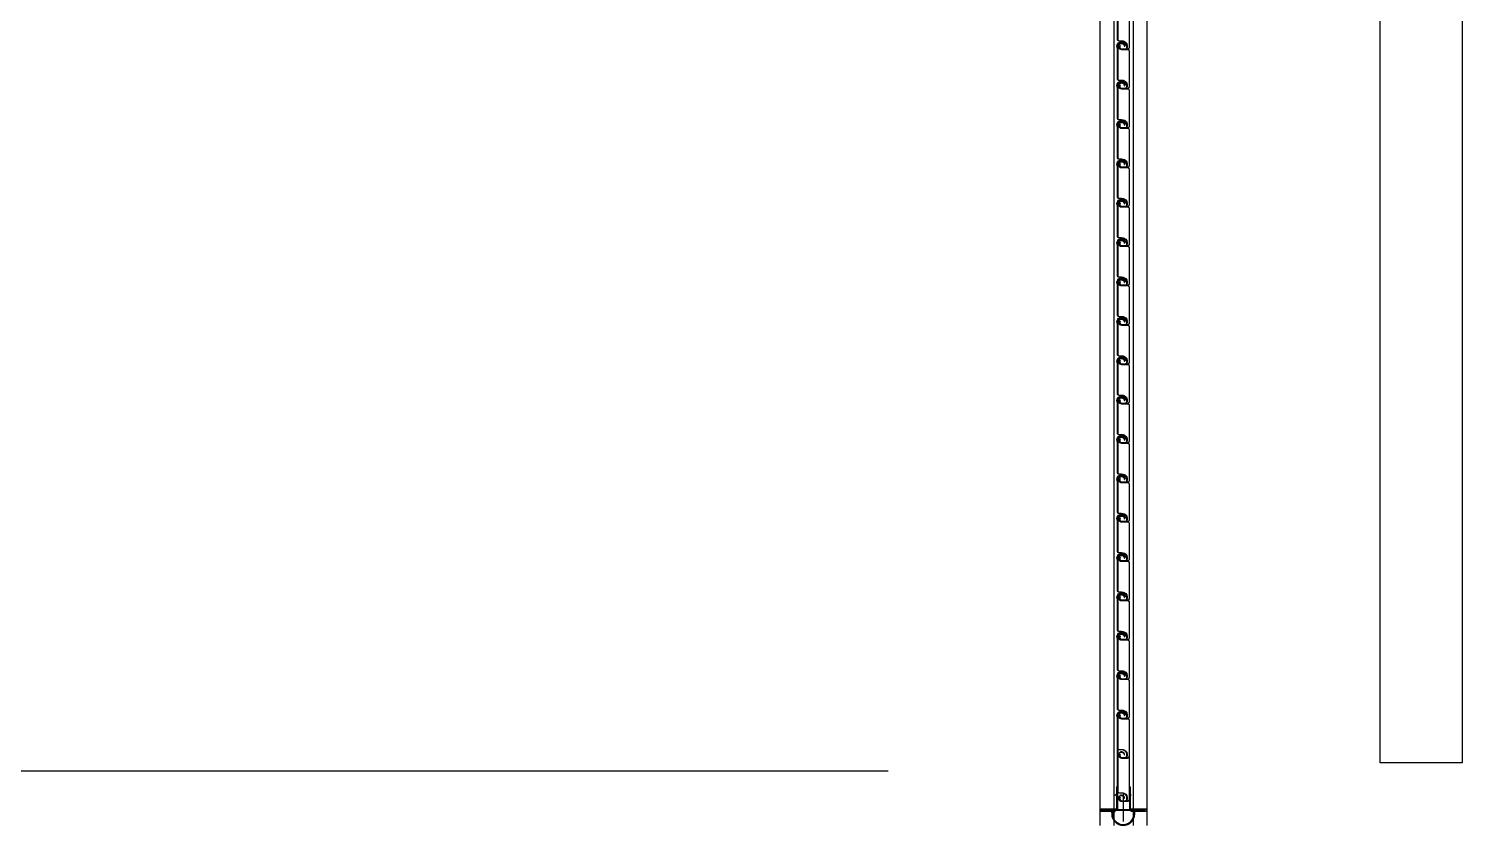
# Model space of a CAD drawing. Header units: millimetres. Extents: x 19868 to 801382, y -4805 to 85279.
# Drawn here: x 157367 to 159988, y 43579 to 45036 of the extents above; entities that cross this region are included whole.
import ezdxf

# ---------------------------------------------------------------- set-up
doc = ezdxf.new("R2010")
doc.units = ezdxf.units.MM
doc.header["$LTSCALE"] = 250
for name, color, linetype in [('A-ELE-8', 8, 'Continuous'), ('A-FIN', 6, 'Continuous'), ('XX-SEC-1~4$0$A-ETC-8', 8, 'Continuous')]:
    doc.layers.add(name, color=color, linetype=linetype)

# ---------------------------------------------------------------- blocks, each defined once
blk = doc.blocks.new('A$C148e4308')
for p, q in [((2017.6, 29.8, 0), (2017.6, -5100, 0)), ((2043.6, 32.6, 0), (2043.6, -5100, 0)), ((2078.6, 32.6, 0), (2078.6, -5100, 0)), ((2103.6, 29.8, 0), (2103.6, -5100, 0)), ((2057.5, -3680.8, 0), (2057.5, -3680.3, 0)), ((2057.5, -3680.3, 0), (2064.8, -3680.3, 0)), ((2057.5, -3752.8, 0), (2057.5, -3752.3, 0)), ((2057.5, -3752.3, 0), (2064.8, -3752.3, 0)), ((2057.5, -3824.8, 0), (2057.5, -3824.3, 0)), ((2057.5, -3824.3, 0), (2064.8, -3824.3, 0)), ((2057.5, -3896.8, 0), (2057.5, -3896.3, 0)), ((2057.5, -3896.3, 0), (2064.8, -3896.3, 0)), ((2057.5, -3968.7, 0), (2057.5, -3968.2, 0)), ((2057.5, -3968.2, 0), (2064.8, -3968.2, 0)), ((2057.5, -4040.7, 0), (2057.5, -4040.2, 0)), ((2057.5, -4040.2, 0), (2064.8, -4040.2, 0)), ((2057.5, -4112.7, 0), (2057.5, -4112.2, 0)), ((2057.5, -4112.2, 0), (2064.8, -4112.2, 0)), ((2057.5, -4184.7, 0), (2057.5, -4184.2, 0)), ((2057.5, -4184.2, 0), (2064.8, -4184.2, 0)), ((2057.5, -4256.7, 0), (2057.5, -4256.2, 0)), ((2057.5, -4256.2, 0), (2064.8, -4256.2, 0)), ((2057.5, -4328.6, 0), (2057.5, -4328.1, 0)), ((2057.5, -4328.1, 0), (2064.8, -4328.1, 0)), ((2057.5, -4400.6, 0), (2057.5, -4400.1, 0)), ((2057.5, -4400.1, 0), (2064.8, -4400.1, 0)), ((2057.5, -4472.6, 0), (2057.5, -4472.1, 0)), ((2057.5, -4472.1, 0), (2064.8, -4472.1, 0)), ((2057.5, -4544.6, 0), (2057.5, -4544.1, 0)), ((2057.5, -4544.1, 0), (2064.8, -4544.1, 0)), ((2057.5, -4616.5, 0), (2057.5, -4616, 0)), ((2057.5, -4616, 0), (2064.8, -4616, 0)), ((2057.5, -4688.5, 0), (2057.5, -4688, 0)), ((2057.5, -4688, 0), (2064.8, -4688, 0)), ((2057.5, -4760.5, 0), (2057.5, -4760, 0)), ((2057.5, -4760, 0), (2064.8, -4760, 0)), ((2057.5, -4832.5, 0), (2057.5, -4832, 0)), ((2057.5, -4832, 0), (2064.8, -4832, 0)), ((2057.5, -4904.4, 0), (2057.5, -4903.9, 0)), ((2057.5, -4903.9, 0), (2064.8, -4903.9, 0)), ((2048.4, -5029.6, 0), (2048.4, -5069.6, 0)), ((2048.4, -5029.6, 0), (2049.9, -5029.6, 0)), ((2049.9, -5029.6, 0), (2049.9, -5071.1, 0)), ((2073.4, -5029.6, 0), (2071.9, -5029.6, 0)), ((2071.9, -5029.6, 0), (2071.9, -5071.1, 0)), ((2073.4, -5029.6, 0), (2073.4, -5069.6, 0)), ((2049, -5044.6, 0), (2043.9, -5044.6, 0)), ((2060.6, -5043.1, 0), (2060.6, -5093.1, 0)), ((2075.4, -5044.6, 0), (2071.2, -5044.6, 0)), ((2018.1, -5069.6, 0), (2048.6, -5069.6, 0)), ((2018.1, -5069.6, 0), (2018.1, -5074.6, 0)), ((2038.6, -5074.6, 0), (2018.1, -5074.6, 0)), ((2019.6, -5071.1, 0), (2019.6, -5073.2, 0)), ((2019.6, -5071.1, 0), (2033.1, -5071.1, 0)), ((2019.6, -5073.1, 0), (2033.1, -5073.1, 0)), ((2033.1, -5073.1, 0), (2033.1, -5071.1, 0)), ((2034.6, -5071.1, 0), (2044.6, -5071.1, 0)), ((2034.6, -5073.1, 0), (2034.6, -5071.1, 0)), ((2044.6, -5072.1, 0), (2034.6, -5072.1, 0)), ((2038.6, -5073.1, 0), (2034.6, -5073.1, 0)), ((2038.6, -5074.6, 0), (2038.6, -5073.1, 0)), ((2038.6, -5073.1, 0), (2039.6, -5078.9, 0)), ((2040.6, -5073.1, 0), (2044.6, -5073.1, 0)), ((2040.6, -5073.1, 0), (2040.6, -5074.6, 0)), ((2040.6, -5073.1, 0), (2041.2, -5078.4, 0)), ((2040.6, -5074.6, 0), (2046.1, -5074.6, 0)), ((2044.6, -5071.1, 0), (2044.6, -5073.1, 0)), ((2046.1, -5071.1, 0), (2075.1, -5071.1, 0)), ((2046.1, -5074.6, 0), (2046.1, -5071.1, 0)), ((2075.1, -5073.1, 0), (2046.1, -5073.1, 0)), ((2073.4, -5069.6, 0), (2103.1, -5069.6, 0)), ((2075.1, -5074.6, 0), (2075.1, -5071.1, 0)), ((2080.6, -5074.6, 0), (2075.1, -5074.6, 0)), ((2076.6, -5071.1, 0), (2086.6, -5071.1, 0)), ((2076.6, -5071.1, 0), (2076.6, -5073.1, 0)), ((2086.6, -5072.1, 0), (2076.6, -5072.1, 0)), ((2076.6, -5073.1, 0), (2080.6, -5073.1, 0)), ((2080.6, -5073.1, 0), (2080.2, -5078.9, 0)), ((2080.6, -5073.1, 0), (2080.6, -5074.6, 0)), ((2081.7, -5078.9, 0), (2082.6, -5073.1, 0)), ((2086.6, -5073.1, 0), (2082.6, -5073.1, 0)), ((2082.6, -5074.6, 0), (2082.6, -5073.1, 0)), ((2103.1, -5074.6, 0), (2082.6, -5074.6, 0)), ((2086.6, -5073.1, 0), (2086.6, -5071.1, 0)), ((2088.1, -5071.1, 0), (2101.6, -5071.1, 0)), ((2088.1, -5073.1, 0), (2088.1, -5071.1, 0)), ((2101.6, -5073.1, 0), (2088.1, -5073.1, 0)), ((2103.1, -5069.6, 0), (2103.1, -5074.6, 0))]:
    blk.add_line(p, q)
at = {"elevation": 0}
for points in [[(2050.7, -3619.6), (2050.7, -3663.2, 0.414214), (2053.2, -3665.6), (2057.5, -3665.6, -0.251984), (2066.9, -3670.7, -0.146897), (2067.7, -3673.4), (2067.7, -3677.8, -0.414214), (2064.6, -3680.8), (2057.5, -3680.8, -0.668179), (2054.7, -3674.2), (2055.1, -3674.6, 0.668179), (2057.5, -3680.3), (2064.6, -3680.3, 0.414214), (2067.1, -3677.8), (2067.1, -3673.4, 0.146897), (2066.4, -3671, 0.251984), (2057.5, -3666.2), (2053.2, -3666.2, -0.414214), (2050.1, -3663.2), (2050.1, -3619.6)], [(2071.4, -3619.6), (2071.4, -3677.8, -0.414214), (2068.3, -3680.8), (2057.5, -3680.8, -2.414214), (2062.5, -3675.8), (2063.1, -3675.8, 2.414214), (2057.5, -3681.4), (2068.3, -3681.4, 0.414214), (2072, -3677.8), (2072, -3619.6)], [(2050.1, -3691.6), (2050.1, -3680, -1.129258), (2065.6, -3673.6), (2065, -3673.8, 1.140281), (2050.7, -3679.8), (2050.7, -3691.6)], [(2072, -3691.6), (2072, -3684.5, 0.414214), (2068.3, -3680.8), (2057.5, -3680.8, -2.414214), (2063.6, -3674.7), (2064.2, -3674.7, 2.414214), (2057.5, -3681.4), (2068.3, -3681.4, -0.414214), (2071.4, -3684.5), (2071.4, -3691.6)], [(2050.7, -3691.6), (2050.7, -3735.2, 0.414214), (2053.2, -3737.6), (2057.5, -3737.6, -0.251984), (2066.9, -3742.7, -0.146897), (2067.7, -3745.3), (2067.7, -3749.8, -0.414214), (2064.6, -3752.8), (2057.5, -3752.8, -0.668179), (2054.7, -3746.1), (2055.1, -3746.6, 0.668179), (2057.5, -3752.2), (2064.6, -3752.2, 0.414214), (2067.1, -3749.8), (2067.1, -3745.3, 0.146897), (2066.4, -3743, 0.251984), (2057.5, -3738.2), (2053.2, -3738.2, -0.414214), (2050.1, -3735.2), (2050.1, -3691.6)], [(2071.4, -3691.6), (2071.4, -3749.8, -0.414214), (2068.3, -3752.8), (2057.5, -3752.8, -2.414214), (2062.5, -3747.8), (2063.1, -3747.8, 2.414214), (2057.5, -3753.4), (2068.3, -3753.4, 0.414214), (2072, -3749.8), (2072, -3691.6)], [(2050.1, -3763.6), (2050.1, -3751.9, -1.129258), (2065.6, -3745.6), (2065, -3745.8, 1.140281), (2050.7, -3751.8), (2050.7, -3763.6)], [(2072, -3763.6), (2072, -3756.5, 0.414214), (2068.3, -3752.8), (2057.5, -3752.8, -2.414214), (2063.6, -3746.7), (2064.2, -3746.7, 2.414214), (2057.5, -3753.4), (2068.3, -3753.4, -0.414214), (2071.4, -3756.5), (2071.4, -3763.6)], [(2050.7, -3763.6), (2050.7, -3807.1, 0.414214), (2053.2, -3809.6), (2057.5, -3809.6, -0.251984), (2066.9, -3814.7, -0.146897), (2067.7, -3817.3), (2067.7, -3821.7, -0.414214), (2064.6, -3824.8), (2057.5, -3824.8, -0.668179), (2054.7, -3818.1), (2055.1, -3818.5, 0.668179), (2057.5, -3824.2), (2064.6, -3824.2, 0.414214), (2067.1, -3821.7), (2067.1, -3817.3, 0.146897), (2066.4, -3815, 0.251984), (2057.5, -3810.2), (2053.2, -3810.2, -0.414214), (2050.1, -3807.1), (2050.1, -3763.6)], [(2071.4, -3763.6), (2071.4, -3821.7, -0.414214), (2068.3, -3824.8), (2057.5, -3824.8, -2.414214), (2062.5, -3819.8), (2063.1, -3819.8, 2.414214), (2057.5, -3825.4), (2068.3, -3825.4, 0.414214), (2072, -3821.7), (2072, -3763.6)], [(2050.1, -3835.6), (2050.1, -3823.9, -1.129258), (2065.6, -3817.6), (2065, -3817.7, 1.140281), (2050.7, -3823.8), (2050.7, -3835.6)], [(2072, -3835.6), (2072, -3828.4, 0.414214), (2068.3, -3824.8), (2057.5, -3824.8, -2.414214), (2063.6, -3818.7), (2064.2, -3818.7, 2.414214), (2057.5, -3825.4), (2068.3, -3825.4, -0.414214), (2071.4, -3828.4), (2071.4, -3835.6)], [(2050.7, -3835.6), (2050.7, -3879.1, 0.414214), (2053.2, -3881.6), (2057.5, -3881.6, -0.251984), (2066.9, -3886.6, -0.146897), (2067.7, -3889.3), (2067.7, -3893.7, -0.414214), (2064.6, -3896.8), (2057.5, -3896.8, -0.668179), (2054.7, -3890.1), (2055.1, -3890.5, 0.668179), (2057.5, -3896.2), (2064.6, -3896.2, 0.414214), (2067.1, -3893.7), (2067.1, -3889.3, 0.146897), (2066.4, -3887, 0.251984), (2057.5, -3882.2), (2053.2, -3882.2, -0.414214), (2050.1, -3879.1), (2050.1, -3835.6)], [(2071.4, -3835.6), (2071.4, -3893.7, -0.414214), (2068.3, -3896.8), (2057.5, -3896.8, -2.414214), (2062.5, -3891.7), (2063.1, -3891.7, 2.414214), (2057.5, -3897.4), (2068.3, -3897.4, 0.414214), (2072, -3893.7), (2072, -3835.6)], [(2050.1, -3907.6), (2050.1, -3895.9, -1.129258), (2065.6, -3889.6), (2065, -3889.7, 1.140281), (2050.7, -3895.7), (2050.7, -3907.6)], [(2072, -3907.6), (2072, -3900.4, 0.414214), (2068.3, -3896.8), (2057.5, -3896.8, -2.414214), (2063.6, -3890.7), (2064.2, -3890.7, 2.414214), (2057.5, -3897.4), (2068.3, -3897.4, -0.414214), (2071.4, -3900.4), (2071.4, -3907.6)], [(2050.7, -3907.6), (2050.7, -3951.1, 0.414214), (2053.2, -3953.6), (2057.5, -3953.6, -0.251984), (2066.9, -3958.6, -0.146897), (2067.7, -3961.3), (2067.7, -3965.7, -0.414214), (2064.6, -3968.7), (2057.5, -3968.7, -0.668179), (2054.7, -3962.1), (2055.1, -3962.5, 0.668179), (2057.5, -3968.2), (2064.6, -3968.2, 0.414214), (2067.1, -3965.7), (2067.1, -3961.3, 0.146897), (2066.4, -3958.9, 0.251984), (2057.5, -3954.1), (2053.2, -3954.1, -0.414214), (2050.1, -3951.1), (2050.1, -3907.6)], [(2071.4, -3907.6), (2071.4, -3965.7, -0.414214), (2068.3, -3968.7), (2057.5, -3968.7, -2.414214), (2062.5, -3963.7), (2063.1, -3963.7, 2.414214), (2057.5, -3969.3), (2068.3, -3969.3, 0.414214), (2072, -3965.7), (2072, -3907.6)], [(2050.1, -3979.5), (2050.1, -3967.9, -1.129258), (2065.6, -3961.5), (2065, -3961.7, 1.140281), (2050.7, -3967.7), (2050.7, -3979.5)], [(2072, -3979.5), (2072, -3972.4, 0.414214), (2068.3, -3968.7), (2057.5, -3968.7, -2.414214), (2063.6, -3962.6), (2064.2, -3962.6, 2.414214), (2057.5, -3969.3), (2068.3, -3969.3, -0.414214), (2071.4, -3972.4), (2071.4, -3979.5)], [(2050.7, -3979.5), (2050.7, -4023.1, 0.414214), (2053.2, -4025.5), (2057.5, -4025.5, -0.251984), (2066.9, -4030.6, -0.146897), (2067.7, -4033.2), (2067.7, -4037.7, -0.414214), (2064.6, -4040.7), (2057.5, -4040.7, -0.668179), (2054.7, -4034.1), (2055.1, -4034.5, 0.668179), (2057.5, -4040.1), (2064.6, -4040.1, 0.414214), (2067.1, -4037.7), (2067.1, -4033.2, 0.146897), (2066.4, -4030.9, 0.251984), (2057.5, -4026.1), (2053.2, -4026.1, -0.414214), (2050.1, -4023.1), (2050.1, -3979.5)], [(2071.4, -3979.5), (2071.4, -4037.7, -0.414214), (2068.3, -4040.7), (2057.5, -4040.7, -2.414214), (2062.5, -4035.7), (2063.1, -4035.7, 2.414214), (2057.5, -4041.3), (2068.3, -4041.3, 0.414214), (2072, -4037.7), (2072, -3979.5)], [(2050.1, -4051.5), (2050.1, -4039.9, -1.129258), (2065.6, -4033.5), (2065, -4033.7, 1.140281), (2050.7, -4039.7), (2050.7, -4051.5)], [(2072, -4051.5), (2072, -4044.4, 0.414214), (2068.3, -4040.7), (2057.5, -4040.7, -2.414214), (2063.6, -4034.6), (2064.2, -4034.6, 2.414214), (2057.5, -4041.3), (2068.3, -4041.3, -0.414214), (2071.4, -4044.4), (2071.4, -4051.5)], [(2050.7, -4051.5), (2050.7, -4095, 0.414214), (2053.2, -4097.5), (2057.5, -4097.5, -0.251984), (2066.9, -4102.6, -0.146897), (2067.7, -4105.2), (2067.7, -4109.6, -0.414214), (2064.6, -4112.7), (2057.5, -4112.7, -0.668179), (2054.7, -4106), (2055.1, -4106.4, 0.668179), (2057.5, -4112.1), (2064.6, -4112.1, 0.414214), (2067.1, -4109.6), (2067.1, -4105.2, 0.146897), (2066.4, -4102.9, 0.251984), (2057.5, -4098.1), (2053.2, -4098.1, -0.414214), (2050.1, -4095), (2050.1, -4051.5)], [(2071.4, -4051.5), (2071.4, -4109.6, -0.414214), (2068.3, -4112.7), (2057.5, -4112.7, -2.414214), (2062.5, -4107.7), (2063.1, -4107.7, 2.414214), (2057.5, -4113.3), (2068.3, -4113.3, 0.414214), (2072, -4109.6), (2072, -4051.5)], [(2050.1, -4123.5), (2050.1, -4111.8, -1.129258), (2065.6, -4105.5), (2065, -4105.6, 1.140281), (2050.7, -4111.7), (2050.7, -4123.5)], [(2072, -4123.5), (2072, -4116.3, 0.414214), (2068.3, -4112.7), (2057.5, -4112.7, -2.414214), (2063.6, -4106.6), (2064.2, -4106.6, 2.414214), (2057.5, -4113.3), (2068.3, -4113.3, -0.414214), (2071.4, -4116.3), (2071.4, -4123.5)], [(2050.7, -4123.5), (2050.7, -4167, 0.414214), (2053.2, -4169.5), (2057.5, -4169.5, -0.251984), (2066.9, -4174.5, -0.146897), (2067.7, -4177.2), (2067.7, -4181.6, -0.414214), (2064.6, -4184.7), (2057.5, -4184.7, -0.668179), (2054.7, -4178), (2055.1, -4178.4, 0.668179), (2057.5, -4184.1), (2064.6, -4184.1, 0.414214), (2067.1, -4181.6), (2067.1, -4177.2, 0.146897), (2066.4, -4174.9, 0.251984), (2057.5, -4170.1), (2053.2, -4170.1, -0.414214), (2050.1, -4167), (2050.1, -4123.5)], [(2071.4, -4123.5), (2071.4, -4181.6, -0.414214), (2068.3, -4184.7), (2057.5, -4184.7, -2.414214), (2062.5, -4179.6), (2063.1, -4179.6, 2.414214), (2057.5, -4185.3), (2068.3, -4185.3, 0.414214), (2072, -4181.6), (2072, -4123.5)], [(2050.1, -4195.5), (2050.1, -4183.8, -1.129258), (2065.6, -4177.5), (2065, -4177.6, 1.140281), (2050.7, -4183.6), (2050.7, -4195.5)], [(2072, -4195.5), (2072, -4188.3, 0.414214), (2068.3, -4184.7), (2057.5, -4184.7, -2.414214), (2063.6, -4178.6), (2064.2, -4178.6, 2.414214), (2057.5, -4185.3), (2068.3, -4185.3, -0.414214), (2071.4, -4188.3), (2071.4, -4195.5)], [(2050.7, -4195.5), (2050.7, -4239, 0.414214), (2053.2, -4241.5), (2057.5, -4241.5, -0.251984), (2066.9, -4246.5, -0.146897), (2067.7, -4249.2), (2067.7, -4253.6, -0.414214), (2064.6, -4256.7), (2057.5, -4256.7, -0.668179), (2054.7, -4250), (2055.1, -4250.4, 0.668179), (2057.5, -4256.1), (2064.6, -4256.1, 0.414214), (2067.1, -4253.6), (2067.1, -4249.2, 0.146897), (2066.4, -4246.8, 0.251984), (2057.5, -4242), (2053.2, -4242, -0.414214), (2050.1, -4239), (2050.1, -4195.5)], [(2071.4, -4195.5), (2071.4, -4253.6, -0.414214), (2068.3, -4256.7), (2057.5, -4256.7, -2.414214), (2062.5, -4251.6), (2063.1, -4251.6, 2.414214), (2057.5, -4257.2), (2068.3, -4257.2, 0.414214), (2072, -4253.6), (2072, -4195.5)], [(2050.1, -4267.4), (2050.1, -4255.8, -1.129258), (2065.6, -4249.4), (2065, -4249.6, 1.140281), (2050.7, -4255.6), (2050.7, -4267.4)], [(2072, -4267.4), (2072, -4260.3, 0.414214), (2068.3, -4256.7), (2057.5, -4256.7, -2.414214), (2063.6, -4250.5), (2064.2, -4250.5, 2.414214), (2057.5, -4257.2), (2068.3, -4257.2, -0.414214), (2071.4, -4260.3), (2071.4, -4267.4)], [(2050.7, -4267.4), (2050.7, -4311, 0.414214), (2053.2, -4313.4), (2057.5, -4313.4, -0.251984), (2066.9, -4318.5, -0.146897), (2067.7, -4321.1), (2067.7, -4325.6, -0.414214), (2064.6, -4328.6), (2057.5, -4328.6, -0.668179), (2054.7, -4322), (2055.1, -4322.4, 0.668179), (2057.5, -4328), (2064.6, -4328, 0.414214), (2067.1, -4325.6), (2067.1, -4321.1, 0.146897), (2066.4, -4318.8, 0.251984), (2057.5, -4314), (2053.2, -4314, -0.414214), (2050.1, -4311), (2050.1, -4267.4)], [(2071.4, -4267.4), (2071.4, -4325.6, -0.414214), (2068.3, -4328.6), (2057.5, -4328.6, -2.414214), (2062.5, -4323.6), (2063.1, -4323.6, 2.414214), (2057.5, -4329.2), (2068.3, -4329.2, 0.414214), (2072, -4325.6), (2072, -4267.4)], [(2050.1, -4339.4), (2050.1, -4327.8, -1.129258), (2065.6, -4321.4), (2065, -4321.6, 1.140281), (2050.7, -4327.6), (2050.7, -4339.4)], [(2072, -4339.4), (2072, -4332.3, 0.414214), (2068.3, -4328.6), (2057.5, -4328.6, -2.414214), (2063.6, -4322.5), (2064.2, -4322.5, 2.414214), (2057.5, -4329.2), (2068.3, -4329.2, -0.414214), (2071.4, -4332.3), (2071.4, -4339.4)], [(2050.7, -4339.4), (2050.7, -4382.9, 0.414214), (2053.2, -4385.4), (2057.5, -4385.4, -0.251984), (2066.9, -4390.5, -0.146897), (2067.7, -4393.1), (2067.7, -4397.6, -0.414214), (2064.6, -4400.6), (2057.5, -4400.6, -0.668179), (2054.7, -4393.9), (2055.1, -4394.3, 0.668179), (2057.5, -4400), (2064.6, -4400, 0.414214), (2067.1, -4397.6), (2067.1, -4393.1, 0.146897), (2066.4, -4390.8, 0.251984), (2057.5, -4386), (2053.2, -4386, -0.414214), (2050.1, -4382.9), (2050.1, -4339.4)], [(2071.4, -4339.4), (2071.4, -4397.6, -0.414214), (2068.3, -4400.6), (2057.5, -4400.6, -2.414214), (2062.5, -4395.6), (2063.1, -4395.6, 2.414214), (2057.5, -4401.2), (2068.3, -4401.2, 0.414214), (2072, -4397.6), (2072, -4339.4)], [(2050.1, -4411.4), (2050.1, -4399.7, -1.129258), (2065.6, -4393.4), (2065, -4393.5, 1.140281), (2050.7, -4399.6), (2050.7, -4411.4)], [(2072, -4411.4), (2072, -4404.2, 0.414214), (2068.3, -4400.6), (2057.5, -4400.6, -2.414214), (2063.6, -4394.5), (2064.2, -4394.5, 2.414214), (2057.5, -4401.2), (2068.3, -4401.2, -0.414214), (2071.4, -4404.2), (2071.4, -4411.4)], [(2050.7, -4411.4), (2050.7, -4454.9, 0.414214), (2053.2, -4457.4), (2057.5, -4457.4, -0.251984), (2066.9, -4462.5, -0.146897), (2067.7, -4465.1), (2067.7, -4469.5, -0.414214), (2064.6, -4472.6), (2057.5, -4472.6, -0.668179), (2054.7, -4465.9), (2055.1, -4466.3, 0.668179), (2057.5, -4472), (2064.6, -4472, 0.414214), (2067.1, -4469.5), (2067.1, -4465.1, 0.146897), (2066.4, -4462.8, 0.251984), (2057.5, -4458), (2053.2, -4458, -0.414214), (2050.1, -4454.9), (2050.1, -4411.4)], [(2071.4, -4411.4), (2071.4, -4469.5, -0.414214), (2068.3, -4472.6), (2057.5, -4472.6, -2.414214), (2062.5, -4467.5), (2063.1, -4467.5, 2.414214), (2057.5, -4473.2), (2068.3, -4473.2, 0.414214), (2072, -4469.5), (2072, -4411.4)], [(2050.1, -4483.4), (2050.1, -4471.7, -1.129258), (2065.6, -4465.4), (2065, -4465.5, 1.140281), (2050.7, -4471.6), (2050.7, -4483.4)], [(2072, -4483.4), (2072, -4476.2, 0.414214), (2068.3, -4472.6), (2057.5, -4472.6, -2.414214), (2063.6, -4466.5), (2064.2, -4466.5, 2.414214), (2057.5, -4473.2), (2068.3, -4473.2, -0.414214), (2071.4, -4476.2), (2071.4, -4483.4)], [(2050.7, -4483.4), (2050.7, -4526.9, 0.414214), (2053.2, -4529.4), (2057.5, -4529.4, -0.251984), (2066.9, -4534.4, -0.146897), (2067.7, -4537.1), (2067.7, -4541.5, -0.414214), (2064.6, -4544.6), (2057.5, -4544.6, -0.668179), (2054.7, -4537.9), (2055.1, -4538.3, 0.668179), (2057.5, -4544), (2064.6, -4544, 0.414214), (2067.1, -4541.5), (2067.1, -4537.1, 0.146897), (2066.4, -4534.8, 0.251984), (2057.5, -4529.9), (2053.2, -4529.9, -0.414214), (2050.1, -4526.9), (2050.1, -4483.4)], [(2071.4, -4483.4), (2071.4, -4541.5, -0.414214), (2068.3, -4544.6), (2057.5, -4544.6, -2.414214), (2062.5, -4539.5), (2063.1, -4539.5, 2.414214), (2057.5, -4545.1), (2068.3, -4545.1, 0.414214), (2072, -4541.5), (2072, -4483.4)], [(2050.1, -4555.3), (2050.1, -4543.7, -1.129258), (2065.6, -4537.3), (2065, -4537.5, 1.140281), (2050.7, -4543.5), (2050.7, -4555.3)], [(2072, -4555.3), (2072, -4548.2, 0.414214), (2068.3, -4544.6), (2057.5, -4544.6, -2.414214), (2063.6, -4538.4), (2064.2, -4538.4, 2.414214), (2057.5, -4545.1), (2068.3, -4545.1, -0.414214), (2071.4, -4548.2), (2071.4, -4555.3)], [(2050.7, -4555.3), (2050.7, -4598.9, 0.414214), (2053.2, -4601.3), (2057.5, -4601.3, -0.251984), (2066.9, -4606.4, -0.146897), (2067.7, -4609), (2067.7, -4613.5, -0.414214), (2064.6, -4616.5), (2057.5, -4616.5, -0.668179), (2054.7, -4609.9), (2055.1, -4610.3, 0.668179), (2057.5, -4615.9), (2064.6, -4615.9, 0.414214), (2067.1, -4613.5), (2067.1, -4609, 0.146897), (2066.4, -4606.7, 0.251984), (2057.5, -4601.9), (2053.2, -4601.9, -0.414214), (2050.1, -4598.9), (2050.1, -4555.3)], [(2071.4, -4555.3), (2071.4, -4613.5, -0.414214), (2068.3, -4616.5), (2057.5, -4616.5, -2.414214), (2062.5, -4611.5), (2063.1, -4611.5, 2.414214), (2057.5, -4617.1), (2068.3, -4617.1, 0.414214), (2072, -4613.5), (2072, -4555.3)], [(2050.1, -4627.3), (2050.1, -4615.7, -1.129258), (2065.6, -4609.3), (2065, -4609.5, 1.140281), (2050.7, -4615.5), (2050.7, -4627.3)], [(2072, -4627.3), (2072, -4620.2, 0.414214), (2068.3, -4616.5), (2057.5, -4616.5, -2.414214), (2063.6, -4610.4), (2064.2, -4610.4, 2.414214), (2057.5, -4617.1), (2068.3, -4617.1, -0.414214), (2071.4, -4620.2), (2071.4, -4627.3)], [(2050.7, -4627.3), (2050.7, -4670.8, 0.414214), (2053.2, -4673.3), (2057.5, -4673.3, -0.251984), (2066.9, -4678.4, -0.146897), (2067.7, -4681), (2067.7, -4685.5, -0.414214), (2064.6, -4688.5), (2057.5, -4688.5, -0.668179), (2054.7, -4681.8), (2055.1, -4682.3, 0.668179), (2057.5, -4687.9), (2064.6, -4687.9, 0.414214), (2067.1, -4685.5), (2067.1, -4681, 0.146897), (2066.4, -4678.7, 0.251984), (2057.5, -4673.9), (2053.2, -4673.9, -0.414214), (2050.1, -4670.8), (2050.1, -4627.3)], [(2071.4, -4627.3), (2071.4, -4685.5, -0.414214), (2068.3, -4688.5), (2057.5, -4688.5, -2.414214), (2062.5, -4683.5), (2063.1, -4683.5, 2.414214), (2057.5, -4689.1), (2068.3, -4689.1, 0.414214), (2072, -4685.5), (2072, -4627.3)], [(2050.1, -4699.3), (2050.1, -4687.6, -1.129258), (2065.6, -4681.3), (2065, -4681.4, 1.140281), (2050.7, -4687.5), (2050.7, -4699.3)], [(2072, -4699.3), (2072, -4692.2, 0.414214), (2068.3, -4688.5), (2057.5, -4688.5, -2.414214), (2063.6, -4682.4), (2064.2, -4682.4, 2.414214), (2057.5, -4689.1), (2068.3, -4689.1, -0.414214), (2071.4, -4692.2), (2071.4, -4699.3)], [(2050.7, -4699.3), (2050.7, -4742.8, 0.414214), (2053.2, -4745.3), (2057.5, -4745.3, -0.251984), (2066.9, -4750.4, -0.146897), (2067.7, -4753), (2067.7, -4757.4, -0.414214), (2064.6, -4760.5), (2057.5, -4760.5, -0.668179), (2054.7, -4753.8), (2055.1, -4754.2, 0.668179), (2057.5, -4759.9), (2064.6, -4759.9, 0.414214), (2067.1, -4757.4), (2067.1, -4753, 0.146897), (2066.4, -4750.7, 0.251984), (2057.5, -4745.9), (2053.2, -4745.9, -0.414214), (2050.1, -4742.8), (2050.1, -4699.3)], [(2071.4, -4699.3), (2071.4, -4757.4, -0.414214), (2068.3, -4760.5), (2057.5, -4760.5, -2.414214), (2062.5, -4755.5), (2063.1, -4755.5, 2.414214), (2057.5, -4761.1), (2068.3, -4761.1, 0.414214), (2072, -4757.4), (2072, -4699.3)], [(2050.1, -4771.3), (2050.1, -4759.6, -1.129258), (2065.6, -4753.3), (2065, -4753.4, 1.140281), (2050.7, -4759.5), (2050.7, -4771.3)], [(2072, -4771.3), (2072, -4764.1, 0.414214), (2068.3, -4760.5), (2057.5, -4760.5, -2.414214), (2063.6, -4754.4), (2064.2, -4754.4, 2.414214), (2057.5, -4761.1), (2068.3, -4761.1, -0.414214), (2071.4, -4764.1), (2071.4, -4771.3)], [(2050.7, -4771.3), (2050.7, -4814.8, 0.414214), (2053.2, -4817.3), (2057.5, -4817.3, -0.251984), (2066.9, -4822.3, -0.146897), (2067.7, -4825), (2067.7, -4829.4, -0.414214), (2064.6, -4832.5), (2057.5, -4832.5, -0.668179), (2054.7, -4825.8), (2055.1, -4826.2, 0.668179), (2057.5, -4831.9), (2064.6, -4831.9, 0.414214), (2067.1, -4829.4), (2067.1, -4825, 0.146897), (2066.4, -4822.7, 0.251984), (2057.5, -4817.9), (2053.2, -4817.9, -0.414214), (2050.1, -4814.8), (2050.1, -4771.3)], [(2071.4, -4771.3), (2071.4, -4829.4, -0.414214), (2068.3, -4832.5), (2057.5, -4832.5, -2.414214), (2062.5, -4827.4), (2063.1, -4827.4, 2.414214), (2057.5, -4833), (2068.3, -4833, 0.414214), (2072, -4829.4), (2072, -4771.3)], [(2050.1, -4843.2), (2050.1, -4831.6, -1.129258), (2065.6, -4825.2), (2065, -4825.4, 1.140281), (2050.7, -4831.4), (2050.7, -4843.2)], [(2072, -4843.2), (2072, -4836.1, 0.414214), (2068.3, -4832.5), (2057.5, -4832.5, -2.414214), (2063.6, -4826.4), (2064.2, -4826.4, 2.414214), (2057.5, -4833), (2068.3, -4833, -0.414214), (2071.4, -4836.1), (2071.4, -4843.2)], [(2050.7, -4843.2), (2050.7, -4886.8, 0.414214), (2053.2, -4889.2), (2057.5, -4889.2, -0.251984), (2066.9, -4894.3, -0.146897), (2067.7, -4896.9), (2067.7, -4901.4, -0.414214), (2064.6, -4904.4), (2057.5, -4904.4, -0.668179), (2054.7, -4897.8), (2055.1, -4898.2, 0.668179), (2057.5, -4903.9), (2064.6, -4903.9, 0.414214), (2067.1, -4901.4), (2067.1, -4896.9, 0.146897), (2066.4, -4894.6, 0.251984), (2057.5, -4889.8), (2053.2, -4889.8, -0.414214), (2050.1, -4886.8), (2050.1, -4843.2)], [(2071.4, -4843.2), (2071.4, -4901.4, -0.414214), (2068.3, -4904.4), (2057.5, -4904.4, -2.414214), (2062.5, -4899.4), (2063.1, -4899.4, 2.414214), (2057.5, -4905), (2068.3, -4905, 0.414214), (2072, -4901.4), (2072, -4843.2)], [(2050.1, -4915.2), (2050.1, -4903.6, -1.129258), (2065.6, -4897.2), (2065, -4897.4, 1.140281), (2050.7, -4903.4), (2050.7, -4915.2)], [(2072, -4915.2), (2072, -4908.1, 0.414214), (2068.3, -4904.4), (2057.5, -4904.4, -2.414214), (2063.6, -4898.3), (2064.2, -4898.3, 2.414214), (2057.5, -4905), (2068.3, -4905, -0.414214), (2071.4, -4908.1), (2071.4, -4915.2)], [(2050.7, -4915.2), (2050.7, -4958.7, 0.414214), (2053.2, -4961.2), (2057.5, -4961.2, -0.251984), (2066.9, -4966.3, -0.146897), (2067.7, -4968.9), (2067.7, -4973.4, -0.414214), (2064.6, -4976.4), (2057.5, -4976.4, -0.668179), (2054.7, -4969.7), (2055.1, -4970.2, 0.668179), (2057.5, -4975.8), (2064.6, -4975.8, 0.414214), (2067.1, -4973.4), (2067.1, -4968.9, 0.146897), (2066.4, -4966.6, 0.251984), (2057.5, -4961.8), (2053.2, -4961.8, -0.414214), (2050.1, -4958.7), (2050.1, -4915.2)], [(2071.4, -4915.2), (2071.4, -4973.4, -0.414214), (2068.3, -4976.4), (2057.5, -4976.4, -2.414214), (2062.5, -4971.4), (2063.1, -4971.4, 2.414214), (2057.5, -4977), (2068.3, -4977, 0.414214), (2072, -4973.4), (2072, -4915.2)], [(2050.7, -4955.7), (2050.7, -5037.9, 0.414214), (2053.2, -5040.4), (2057.5, -5040.4, -0.251984), (2066.9, -5045.4, -0.146897), (2067.7, -5048.1), (2067.7, -5052.5, -0.414214), (2064.6, -5055.6), (2057.5, -5055.6, -0.668179), (2054.7, -5048.9), (2055.1, -5049.3, 0.668179), (2057.5, -5055), (2064.6, -5055, 0.414214), (2067.1, -5052.5), (2067.1, -5048.1, 0.146897), (2066.4, -5045.8, 0.251984), (2057.5, -5040.9), (2053.2, -5040.9, -0.414214), (2050.1, -5037.9), (2050.1, -4955.7)], [(2071.4, -4955.7), (2071.4, -5052.5, -0.414214), (2068.3, -5055.6), (2057.5, -5055.6, -2.414214), (2062.5, -5050.5), (2063.1, -5050.5, 2.414214), (2057.5, -5056.1), (2068.3, -5056.1, 0.414214), (2072, -5052.5), (2072, -4955.7)]]:
    blk.add_lwpolyline(points, format="xyb", dxfattribs=at)
for points in [[(2047.2, -5044.8), (2047.9, -5044.8), (2047.9, -5044.3), (2047.2, -5044.3)], [(2074.7, -5044.8), (2074, -5044.8), (2074, -5044.3), (2074.7, -5044.3)]]:
    blk.add_lwpolyline(points, dxfattribs=at)
for centre, radius, start, end in [((2049.5, -5044.6, 0), 2.36, 117.4716, 173.8916), ((2049.5, -5044.6, 0), 2.36, 184.5444, 242.5284), ((2072.3, -5044.6, 0), 2.36, 6.1084, 62.5284), ((2072.3, -5044.6, 0), 2.36, 297.4716, 355.4556), ((2060.7, -5078.9, 0), 21.1, 180, 0), ((2060.7, -5078.9, 0), 19.5, 178.0019, 0)]:
    blk.add_arc(centre, radius, start, end)

msp = doc.modelspace()

# ---------------------------------------------------------------- linework, layer by layer
at = {"layer": 'A-ELE-8'}
msp.add_lwpolyline([(159988.2, 48698.9), (159988.2, 43693.9), (159838.2, 43693.9), (159838.2, 48698.9)], dxfattribs=at)
at = {"layer": 'A-FIN'}
msp.add_line((127438.2, 43678.9), (158938.2, 43678.9), dxfattribs=at)

# ---------------------------------------------------------------- block references
at = {"layer": 'XX-SEC-1~4$0$A-ETC-8'}
msp.add_blockref('A$C148e4308', (157307.6, 48679.4, 0), dxfattribs=at)

doc.saveas('drawing.dxf')
